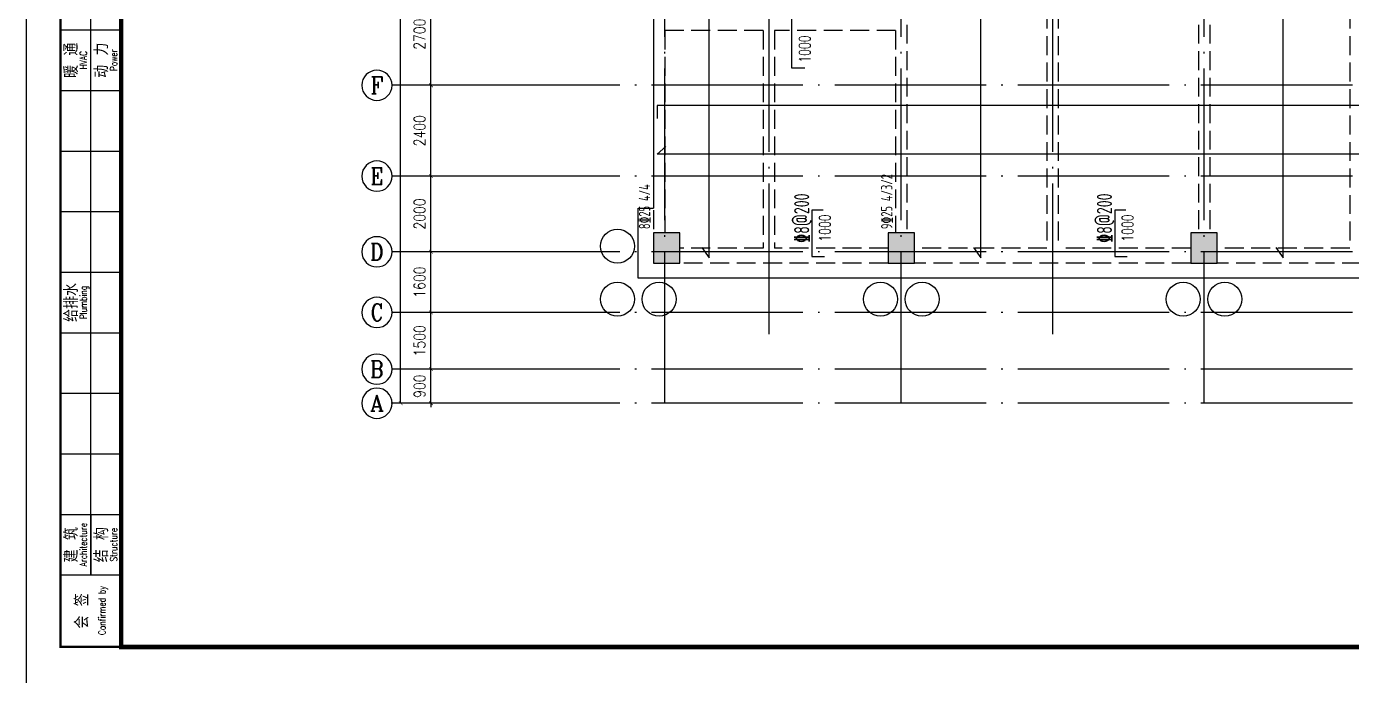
# Model space of a CAD drawing. Header units: millimetres. Extents: x 2998490 to 15040601, y 444546 to 7822218.
# Drawn here: x 14602150 to 14637164, y 7654209 to 7671355 of the extents above; entities that cross this region are included whole.
import ezdxf
from ezdxf.enums import TextEntityAlignment as Align

# ---------------------------------------------------------------- set-up
doc = ezdxf.new("R2010")
doc.units = ezdxf.units.MM
doc.header["$LTSCALE"] = 2000
doc.linetypes.add('DASH', pattern=[0.35, 0.25, -0.1])
doc.linetypes.add('DOTE', pattern=[2.42, 2, -0.2, 0.02, -0.2])
for name, color, linetype in [('3-AXIS', 3, 'Continuous'), ('3-AXIS_TEXT', 7, 'Continuous'), ('3-ban', 84, 'Continuous'), ('3-ban-rein', 1, 'Continuous'), ('3-ban-TEXT', 7, 'Continuous'), ('3-column-DOWN', 232, 'Continuous'), ('3-COLUMN-UP', 2, 'Continuous'), ('3-dote', 43, 'DOTE'), ('3-HATCH', 8, 'Continuous'), ('3-liang-rein-Y', 130, 'Continuous'), ('3-liang-s-1', 44, 'Continuous'), ('3-liang-xu', 120, 'DASH'), ('3-装饰线脚', 7, 'Continuous'), ('AXIS', 3, 'Continuous'), ('AXIS_TEXT', 7, 'Continuous'), ('图框', 7, 'Continuous')]:
    doc.layers.add(name, color=color, linetype=linetype)
doc.styles.add('_TCH_AXIS', font='COMPLEX', dxfattribs={"bigfont": 'GBCBIG'})
doc.styles.add('COMPLEX', font='COMPLEX')
doc.styles.add('DIM_FONT', font='SIMPLEX', dxfattribs={"width": 0.8, "bigfont": 'HZTXT'})
doc.styles.add('TJ1', font='tj-romans1.shx', dxfattribs={"width": 0.8, "bigfont": 'tj-hztxt1.shx'})
doc.styles.add('TKZ2_tjkts.shx', font='tjromant.shx', dxfattribs={"bigfont": 'tjkts.shx'})
doc.styles.add('TSSD_Rein', font='Tssdeng.shx', dxfattribs={"width": 0.7, "bigfont": 'hztxt.shx'})
doc.dimstyles.new('DIMN100', dxfattribs={"dimtxt": 300, "dimasz": 100, "dimexe": 250, "dimexo": 300, "dimgap": 150, "dimtad": 1, "dimdec": 0, "dimzin": 0, "dimdsep": 46, "dimtxsty": 'DIM_FONT', "dimblk": 'ARCHTICK', "dimcen": 0.09, "dimclrt": 7, "dimazin": 2, "dimtfac": 1, "dimtdec": 0, "dimtix": 1, "dimtmove": 2, "dimatfit": 3, "dimldrblk": 'ARCHTICK', "dimfxl": 0, "dimtolj": 1, "dimtzin": 0, "dimarcsym": 0})

# ---------------------------------------------------------------- blocks, each defined once
blk = doc.blocks.new('TJAD_TK_A0')
at = {"layer": '图框'}
for p, q in [((973, -441.7), (973, 399.3)), ((990, -412.7), (990, -156.7)), ((982, -268.7), (998, -268.7)), ((982, -284.7), (998, -284.7)), ((982, -300.7), (998, -300.7)), ((982, -316.7), (998, -316.7)), ((982, -332.7), (998, -332.7)), ((982, -348.7), (998, -348.7)), ((982, -364.7), (998, -364.7)), ((982, -380.7), (998, -380.7)), ((982, -396.7), (998, -396.7)), ((990, -396.7), (990, -412.7)), ((982, -412.7), (998, -412.7))]:
    blk.add_line(p, q, dxfattribs=at)
at = {"layer": '图框', "const_width": 1.2}
blk.add_lwpolyline([(2152, -431.7), (2152, 389.3), (998, 389.3), (998, -431.7)], close=True, dxfattribs=at)
at = {"layer": '图框', "const_width": 0.6}
blk.add_lwpolyline([(998, -431.7), (982, -431.7), (982, -156.7), (998, -156.7)], dxfattribs=at)
at = {"layer": '图框', "style": 'TKZ2_tjkts.shx'}
for s, p in [('暖 通', (984.79, -276.7)), ('动 力', (992.79, -276.7)), ('给排水', (984.79, -340.7)), ('建 筑', (984.79, -404.7)), ('结 构', (992.79, -404.7)), ('会 签', (987.62, -422.2))]:
    blk.add_text(s, height=3.6, rotation=90, dxfattribs=at).set_placement(p, align=Align.MIDDLE_CENTER)
at = {"layer": '图框', "style": 'TKZ2_tjkts.shx', "width": 0.8}
for s, p in [('HVAC', (988.02, -276.7)), ('Power', (996.02, -276.7)), ('Plumbing', (988.02, -340.7)), ('Architecture', (988.02, -404.7)), ('Structure', (996.02, -404.7)), ('Confirmed by', (992.95, -422.09))]:
    blk.add_text(s, height=1.8, rotation=90, dxfattribs=at).set_placement(p, align=Align.MIDDLE_CENTER)
blk = doc.blocks.new('_ArchTick')
at = {"color": 0, "linetype": 'ByBlock', "const_width": 0.15}
blk.add_lwpolyline([(-0.5, -0.5), (0.5, 0.5)], dxfattribs=at)
blk = doc.blocks.new('*D238')
at = {"layer": 'AXIS', "color": 0, "lineweight": -2}
for p, q in [((14615016, 7662302), (14612587, 7662302)), ((14612837, 7662302), (14612837, 7662402)), ((14612837, 7661402), (14612837, 7662302)), ((14615016, 7661402), (14612587, 7661402)), ((14612837, 7661402), (14612837, 7661302))]:
    blk.add_line(p, q, dxfattribs=at)
at = {"layer": 'Defpoints', "color": 0}
for p in [(14612837, 7662302), (14615316, 7662302), (14615316, 7661402)]:
    blk.add_point(p, dxfattribs=at)
at = {"layer": 'AXIS', "color": 0, "lineweight": -2, "xscale": 100, "yscale": 100, "zscale": 100}
for p, rotation in [((14612837, 7662302), 270), ((14612837, 7661402), 90)]:
    blk.add_blockref('_ArchTick', p, dxfattribs=dict(at, rotation=rotation))
at = {"layer": 'AXIS', "color": 7, "insert": (14612537, 7661852), "char_height": 300, "attachment_point": 5, "rotation": 90, "style": 'DIM_FONT'}
blk.add_mtext('\\A1;900', dxfattribs=at)
blk = doc.blocks.new('*D239')
at = {"layer": 'AXIS', "color": 0, "lineweight": -2}
for p, q in [((14615016, 7663802), (14612587, 7663802)), ((14612837, 7662302), (14612837, 7663802)), ((14615016, 7662302), (14612587, 7662302))]:
    blk.add_line(p, q, dxfattribs=at)
at = {"layer": 'Defpoints', "color": 0}
for p in [(14612837, 7663802), (14615316, 7663802), (14615316, 7662302)]:
    blk.add_point(p, dxfattribs=at)
at = {"layer": 'AXIS', "color": 0, "lineweight": -2, "xscale": 100, "yscale": 100, "zscale": 100}
for p, rotation in [((14612837, 7663802), 90), ((14612837, 7662302), 270)]:
    blk.add_blockref('_ArchTick', p, dxfattribs=dict(at, rotation=rotation))
at = {"layer": 'AXIS', "color": 7, "insert": (14612537, 7663052), "char_height": 300, "attachment_point": 5, "rotation": 90, "style": 'DIM_FONT'}
blk.add_mtext('\\A1;1500', dxfattribs=at)
blk = doc.blocks.new('*D240')
at = {"layer": 'AXIS', "color": 0, "lineweight": -2}
for p, q in [((14615016, 7665402), (14612587, 7665402)), ((14612837, 7663802), (14612837, 7665402)), ((14615016, 7663802), (14612587, 7663802))]:
    blk.add_line(p, q, dxfattribs=at)
at = {"layer": 'Defpoints', "color": 0}
for p in [(14612837, 7665402), (14615316, 7665402), (14615316, 7663802)]:
    blk.add_point(p, dxfattribs=at)
at = {"layer": 'AXIS', "color": 0, "lineweight": -2, "xscale": 100, "yscale": 100, "zscale": 100}
for p, rotation in [((14612837, 7665402), 90), ((14612837, 7663802), 270)]:
    blk.add_blockref('_ArchTick', p, dxfattribs=dict(at, rotation=rotation))
at = {"layer": 'AXIS', "color": 7, "insert": (14612537, 7664602), "char_height": 300, "attachment_point": 5, "rotation": 90, "style": 'DIM_FONT'}
blk.add_mtext('\\A1;1600', dxfattribs=at)
blk = doc.blocks.new('*D241')
at = {"layer": 'AXIS', "color": 0, "lineweight": -2}
for p, q in [((14615016, 7667402), (14612587, 7667402)), ((14612837, 7665402), (14612837, 7667402)), ((14615016, 7665402), (14612587, 7665402))]:
    blk.add_line(p, q, dxfattribs=at)
at = {"layer": 'Defpoints', "color": 0}
for p in [(14612837, 7667402), (14615316, 7667402), (14615316, 7665402)]:
    blk.add_point(p, dxfattribs=at)
at = {"layer": 'AXIS', "color": 0, "lineweight": -2, "xscale": 100, "yscale": 100, "zscale": 100}
for p, rotation in [((14612837, 7667402), 90), ((14612837, 7665402), 270)]:
    blk.add_blockref('_ArchTick', p, dxfattribs=dict(at, rotation=rotation))
at = {"layer": 'AXIS', "color": 7, "insert": (14612537, 7666402), "char_height": 300, "attachment_point": 5, "rotation": 90, "style": 'DIM_FONT'}
blk.add_mtext('\\A1;2000', dxfattribs=at)
blk = doc.blocks.new('*D242')
at = {"layer": 'AXIS', "color": 0, "lineweight": -2}
for p, q in [((14615016, 7669802), (14612587, 7669802)), ((14612837, 7667402), (14612837, 7669802)), ((14615016, 7667402), (14612587, 7667402))]:
    blk.add_line(p, q, dxfattribs=at)
at = {"layer": 'Defpoints', "color": 0}
for p in [(14612837, 7669802), (14615316, 7669802), (14615316, 7667402)]:
    blk.add_point(p, dxfattribs=at)
at = {"layer": 'AXIS', "color": 0, "lineweight": -2, "xscale": 100, "yscale": 100, "zscale": 100}
for p, rotation in [((14612837, 7669802), 90), ((14612837, 7667402), 270)]:
    blk.add_blockref('_ArchTick', p, dxfattribs=dict(at, rotation=rotation))
at = {"layer": 'AXIS', "color": 7, "insert": (14612537, 7668602), "char_height": 300, "attachment_point": 5, "rotation": 90, "style": 'DIM_FONT'}
blk.add_mtext('\\A1;2400', dxfattribs=at)
blk = doc.blocks.new('*D243')
at = {"layer": 'AXIS', "color": 0, "lineweight": -2}
for p, q in [((14615016, 7672502), (14612587, 7672502)), ((14612837, 7669802), (14612837, 7672502)), ((14615016, 7669802), (14612587, 7669802))]:
    blk.add_line(p, q, dxfattribs=at)
at = {"layer": 'Defpoints', "color": 0}
for p in [(14612837, 7672502), (14615316, 7672502), (14615316, 7669802)]:
    blk.add_point(p, dxfattribs=at)
at = {"layer": 'AXIS', "color": 0, "lineweight": -2, "xscale": 100, "yscale": 100, "zscale": 100}
for p, rotation in [((14612837, 7672502), 90), ((14612837, 7669802), 270)]:
    blk.add_blockref('_ArchTick', p, dxfattribs=dict(at, rotation=rotation))
at = {"layer": 'AXIS', "color": 7, "insert": (14612537, 7671152), "char_height": 300, "attachment_point": 5, "rotation": 90, "style": 'DIM_FONT'}
blk.add_mtext('\\A1;2700', dxfattribs=at)
blk = doc.blocks.new('*D222')
at = {"layer": 'AXIS', "color": 0, "lineweight": -2}
for p, q in [((14615816, 7689402), (14611787, 7689402)), ((14612037, 7661402), (14612037, 7689402)), ((14615816, 7661402), (14611787, 7661402))]:
    blk.add_line(p, q, dxfattribs=at)
at = {"layer": 'Defpoints', "color": 0}
for p in [(14612037, 7689402), (14616116, 7689402), (14616116, 7661402)]:
    blk.add_point(p, dxfattribs=at)
at = {"layer": 'AXIS', "color": 0, "lineweight": -2, "xscale": 100, "yscale": 100, "zscale": 100}
for p, rotation in [((14612037, 7689402), 90), ((14612037, 7661402), 270)]:
    blk.add_blockref('_ArchTick', p, dxfattribs=dict(at, rotation=rotation))
at = {"layer": 'AXIS', "color": 7, "insert": (14611693, 7677421), "char_height": 300, "attachment_point": 5, "rotation": 90, "style": 'DIM_FONT'}
blk.add_mtext('\\A1;28000', dxfattribs=at)
blk = doc.blocks.new('_AXISO')
blk.add_circle((0, 0), 0.5)
at = {"layer": '3-AXIS_TEXT', "style": 'COMPLEX', "width": 1.041667}
blk.add_attdef('A', text='', height=0.56, dxfattribs=at).set_placement((-0.25, -0.28), (0.25, -0.28), align=Align.FIT)

msp = doc.modelspace()

# ---------------------------------------------------------------- hatches: boundary and pattern name
at = {"layer": '3-HATCH'}
for points in [[(14619416.9, 7665902), (14618716.9, 7665902), (14618716.9, 7665102), (14619416.9, 7665102)], [(14625616.9, 7665902), (14624916.9, 7665902), (14624916.9, 7665102), (14625616.9, 7665102)], [(14633616.9, 7665902), (14632916.9, 7665902), (14632916.9, 7665102), (14633616.9, 7665102)]]:
    msp.add_hatch(color=256, dxfattribs=at).paths.add_polyline_path(points)

# ---------------------------------------------------------------- linework, layer by layer
at = {"layer": '3-AXIS', "color": 15, "linetype": 'DOTE'}
for p, q in [((14619016.8, 7661402), (14619016.8, 7691916.5)), ((14625266.8, 7661402), (14625266.8, 7691916.5)), ((14633266.8, 7661402), (14633266.8, 7691916.5)), ((14695266.8, 7669802), (14614408.5, 7669802)), ((14695266.8, 7667402), (14614408.5, 7667402)), ((14695266.8, 7665402), (14614408.5, 7665402)), ((14695266.8, 7663802), (14614408.5, 7663802)), ((14695266.8, 7662302), (14614408.5, 7662302)), ((14695266.8, 7661402), (14614408.5, 7661402))]:
    msp.add_line(p, q, dxfattribs=at)
at = {"layer": '3-ban-rein'}
for points in [[(14619995.9, 7665518.1), (14620189.3, 7665244.4), (14620189.3, 7675592.3), (14619986.2, 7675362.9)], [(14627177.3, 7665518.1), (14627370.7, 7665244.4), (14627370.7, 7675592.3), (14627167.6, 7675362.9)], [(14635166.2, 7665518.1), (14635359.6, 7665244.4), (14635359.6, 7675592.3), (14635156.5, 7675362.9)], [(14622714.7, 7670252), (14622376.7, 7670252), (14622376.7, 7672449.7), (14622722.8, 7672449.7)], [(14682530.9, 7668933.4), (14682530.9, 7669271.4), (14618819.5, 7669271.4), (14618819.5, 7668925.4)], [(14681204.9, 7668176.7), (14681478.5, 7667983.3), (14618817.4, 7667983.3), (14619046.8, 7668186.4)], [(14623199.4, 7666502), (14622907.3, 7666502), (14622907.3, 7665276), (14623236.6, 7665276)], [(14631199.4, 7666502), (14630907.3, 7666502), (14630907.3, 7665276), (14631236.6, 7665276)]]:
    msp.add_lwpolyline(points, dxfattribs=at)
at = {"layer": '3-column-DOWN'}
for points in [[(14619416.9, 7665902), (14618716.9, 7665902), (14618716.9, 7665102), (14619416.9, 7665102)], [(14625616.9, 7665902), (14624916.9, 7665902), (14624916.9, 7665102), (14625616.9, 7665102)], [(14633616.9, 7665902), (14632916.9, 7665902), (14632916.9, 7665102), (14633616.9, 7665102)]]:
    msp.add_lwpolyline(points, close=True, dxfattribs=at)
at = {"layer": '3-COLUMN-UP'}
for points in [[(14619416.9, 7665902), (14618716.9, 7665902), (14618716.9, 7665102), (14619416.9, 7665102)], [(14625616.9, 7665902), (14624916.9, 7665902), (14624916.9, 7665102), (14625616.9, 7665102)], [(14633616.9, 7665902), (14632916.9, 7665902), (14632916.9, 7665102), (14633616.9, 7665102)]]:
    msp.add_lwpolyline(points, close=True, dxfattribs=at)
at = {"layer": '3-dote'}
for p, q in [((14621766.8, 7691407.2), (14621766.8, 7663225.6)), ((14629266.8, 7691407.2), (14629266.8, 7663225.6))]:
    msp.add_line(p, q, dxfattribs=at)
at = {"layer": '3-liang-s-1'}
for points in [[(14618716.9, 7689302), (14618716.9, 7666552)], [(14691966.8, 7688102), (14691966.8, 7679702), (14693166.8, 7679702), (14693166.8, 7673128.5), (14696366.6, 7669928.7), (14696366.6, 7664875.3), (14692793.3, 7661302), (14687739.9, 7661302), (14684166.6, 7664875.3), (14684165.6, 7666702), (14681966.8, 7666702), (14681966.8, 7664702), (14618316.8, 7664702), (14618316.8, 7666552), (14618716.8, 7666552)]]:
    msp.add_lwpolyline(points, dxfattribs=at)
at = {"layer": '3-liang-xu'}
for p, q in [((14629116.9, 7675302), (14629116.9, 7665502)), ((14629416.9, 7675302), (14629416.9, 7665502)), ((14637116.9, 7675302), (14637116.9, 7665502)), ((14618716.9, 7674902), (14618716.9, 7665902)), ((14625416.9, 7674902), (14625416.9, 7665902)), ((14633116.9, 7674902), (14633116.9, 7665902)), ((14633416.9, 7674902), (14633416.9, 7665902)), ((14621616.9, 7671252), (14619016.9, 7671252)), ((14619016.9, 7671252), (14619016.9, 7665902)), ((14621616.9, 7671252), (14621616.9, 7665502)), ((14625116.9, 7671252), (14621916.9, 7671252)), ((14621916.9, 7671252), (14621916.9, 7665502)), ((14625116.9, 7671252), (14625116.9, 7665902)), ((14621616.9, 7665502), (14619416.9, 7665502)), ((14624916.9, 7665502), (14621916.9, 7665502)), ((14629116.9, 7665502), (14625616.9, 7665502)), ((14632916.9, 7665502), (14629416.9, 7665502)), ((14637116.9, 7665502), (14633616.9, 7665502)), ((14624916.9, 7665102), (14619416.9, 7665102)), ((14632916.9, 7665102), (14625616.9, 7665102)), ((14640916.9, 7665102), (14633616.9, 7665102))]:
    msp.add_line(p, q, dxfattribs=at)
at = {"layer": '3-装饰线脚'}
for centre in [(14617766.8, 7665552), (14617766.8, 7664152), (14618866.8, 7664152), (14624716.8, 7664152), (14625816.8, 7664152), (14632716.8, 7664152), (14633816.8, 7664152)]:
    msp.add_circle(centre, 450, dxfattribs=at)
at = {"layer": 'AXIS'}
for p, q in [((14615315.7, 7669802), (14611810, 7669802)), ((14613859.7, 7667402), (14611810, 7667402)), ((14613859.7, 7665402), (14611810, 7665402)), ((14613859.7, 7663802), (14611810, 7663802)), ((14613859.7, 7662302), (14611810, 7662302)), ((14613859.7, 7661402), (14611810, 7661402))]:
    msp.add_line(p, q, dxfattribs=at)

# ---------------------------------------------------------------- block references
ref = msp.add_blockref('_AXISO', (14611410, 7669802), dxfattribs=dict(at, xscale=-800, yscale=800, zscale=800))
ref.add_attrib('A', 'F', dxfattribs={"layer": 'AXIS_TEXT', "height": 445.4, "style": '_TCH_AXIS'}).set_placement((14611240.3, 7669579.3), (14611579.7, 7669579.3), align=Align.FIT)
ref = msp.add_blockref('_AXISO', (14611410, 7667402), dxfattribs=dict(at, xscale=-800, yscale=800, zscale=800))
ref.add_attrib('A', 'E', dxfattribs={"layer": 'AXIS_TEXT', "height": 445.4, "style": '_TCH_AXIS'}).set_placement((14611240.3, 7667179.3), (14611579.7, 7667179.3), align=Align.FIT)
ref = msp.add_blockref('_AXISO', (14611410, 7665402), dxfattribs=dict(at, xscale=-800, yscale=800, zscale=800))
ref.add_attrib('A', 'D', dxfattribs={"layer": 'AXIS_TEXT', "height": 435.3, "style": '_TCH_AXIS'}).set_placement((14611233.8, 7665184.4), (14611586.2, 7665184.4), align=Align.FIT)
ref = msp.add_blockref('_AXISO', (14611410, 7663802), dxfattribs=dict(at, xscale=-800, yscale=800, zscale=800))
ref.add_attrib('A', 'C', dxfattribs={"layer": 'AXIS_TEXT', "height": 455.7, "style": '_TCH_AXIS'}).set_placement((14611247.3, 7663574.1), (14611572.8, 7663574.1), align=Align.FIT)
ref = msp.add_blockref('_AXISO', (14611410, 7662302), dxfattribs=dict(at, xscale=-800, yscale=800, zscale=800))
ref.add_attrib('A', 'B', dxfattribs={"layer": 'AXIS_TEXT', "height": 435.3, "style": '_TCH_AXIS'}).set_placement((14611233.8, 7662084.4), (14611586.2, 7662084.4), align=Align.FIT)
ref = msp.add_blockref('_AXISO', (14611410, 7661402), dxfattribs=dict(at, xscale=-800, yscale=800, zscale=800))
ref.add_attrib('A', 'A', dxfattribs={"layer": 'AXIS_TEXT', "height": 425.2, "style": '_TCH_AXIS'}).set_placement((14611227.8, 7661189.4), (14611592.2, 7661189.4), align=Align.FIT)
at = {"layer": '图框', "xscale": 100, "yscale": 100, "zscale": 100}
msp.add_blockref('TJAD_TK_A0', (14504849.7, 7698133.9), dxfattribs=at)

# ---------------------------------------------------------------- texts
at = {"layer": '3-ban', "style": 'TSSD_Rein', "width": 0.7}
for p in [(14622835.1, 7665638, -5065), (14630835.1, 7665638, -5065)]:
    msp.add_text('%%1328@200', height=400, rotation=90.00581, dxfattribs=at).set_placement(p)
at = {"layer": '3-ban-TEXT', "style": 'TJ1', "width": 0.7}
for p in [(14622866.6, 7670398.9), (14623397.2, 7665671.9), (14631397.2, 7665671.9)]:
    msp.add_text('1000', height=300, rotation=90, dxfattribs=at).set_placement(p)
at = {"layer": '3-liang-rein-Y', "style": 'TSSD_Rein', "width": 0.7}
for s, p in [('8%%13225 4/4', (14618631.4, 7666002)), ('9%%13225 4/3/2', (14625031.4, 7666002))]:
    msp.add_text(s, height=300, rotation=90, dxfattribs=at).set_placement(p)

# ---------------------------------------------------------------- dimensions: what is measured, and where the dimension line sits
at = {"layer": 'AXIS'}
dim = msp.add_linear_dim(base=(14612037, 7689402), p1=(14616115.7, 7661402), p2=(14616115.7, 7689402), angle=90, dimstyle='DIMN100', dxfattribs=at)
dim.commit()
dim.dimension.update_dxf_attribs({"geometry": '*D222', "text_midpoint": (14611693.1, 7677420.8), "dimtype": 161})
for p1, p2, picture, middle in [((14615315.7, 7669802), (14615315.7, 7672502.4), '*D243', (14612537, 7671152.2)), ((14615315.7, 7667402), (14615315.7, 7669802), '*D242', (14612537, 7668602)), ((14615315.7, 7665402), (14615315.7, 7667402), '*D241', (14612537, 7666402)), ((14615315.7, 7663802), (14615315.7, 7665402), '*D240', (14612537, 7664602)), ((14615315.7, 7662302), (14615315.7, 7663802), '*D239', (14612537, 7663052)), ((14615315.7, 7661402), (14615315.7, 7662302), '*D238', (14612537, 7661852))]:
    dim = msp.add_aligned_dim(p1=p1, p2=p2, distance=2478.7, dimstyle='DIMN100', dxfattribs=at)
    dim.commit()
    dim.dimension.update_dxf_attribs({"geometry": picture, "text_midpoint": middle})

doc.saveas('drawing.dxf')
